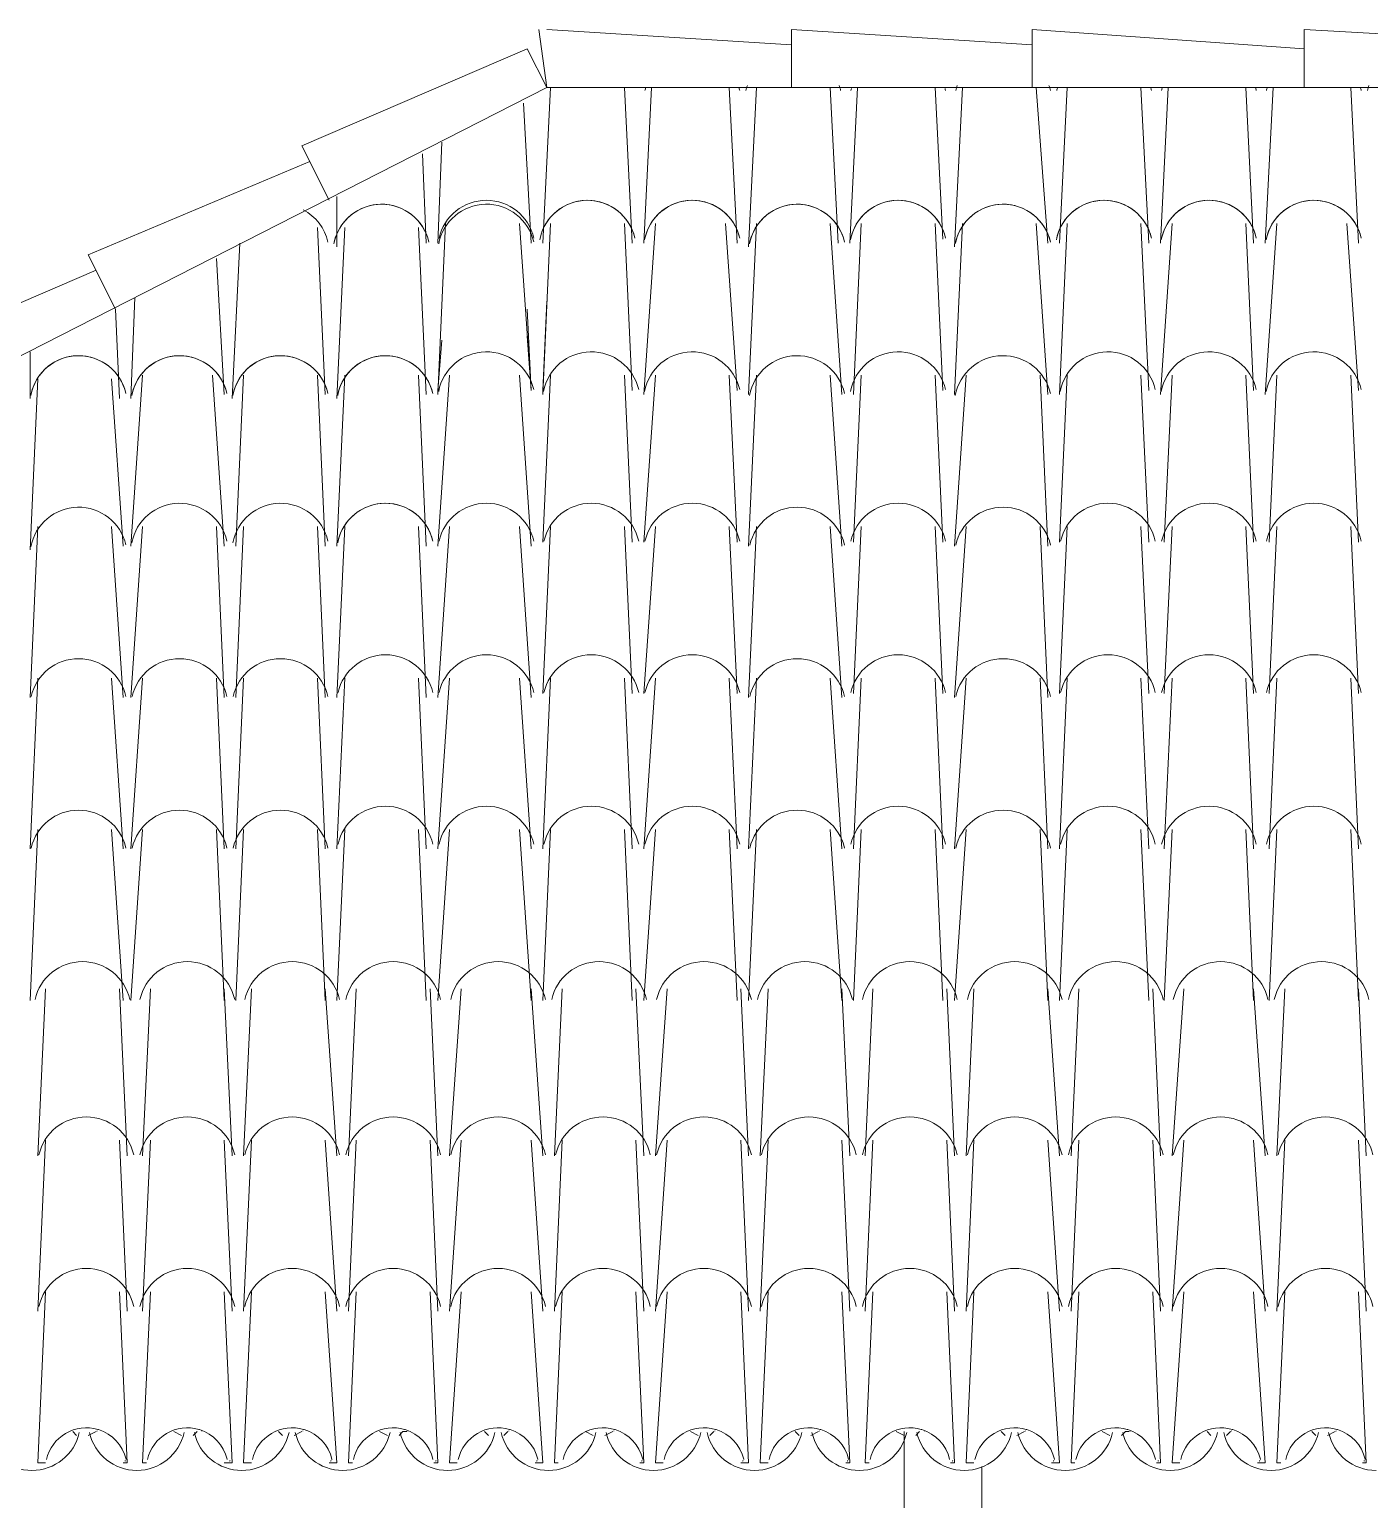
# Model space of a CAD drawing. Header units: millimetres. Extents: x -84160 to -61260, y -8771 to -3734.
# Drawn here: x -76024 to -73826, y -6146 to -3734 of the extents above; entities that cross this region are included whole.
import ezdxf

# ---------------------------------------------------------------- set-up
doc = ezdxf.new("R2010")
doc.units = ezdxf.units.MM
doc.layers.add('A-ALV-___-___-EXI', color=250, linetype='Continuous', lineweight=35)
doc.layers.add('A-COB-___-___-EXI', color=250, linetype='Continuous', lineweight=25)

msp = doc.modelspace()

# ---------------------------------------------------------------- linework, layer by layer
at = {"layer": 'A-ALV-___-___-EXI', "color": 28, "lineweight": 15}
for p, q in [((-74589.2, -8270.7), (-74589.2, -6034.3)), ((-74461.8, -8270.7), (-74461.8, -6091.7))]:
    msp.add_line(p, q, dxfattribs=at)
at = {"layer": 'A-COB-___-___-EXI', "color": 28, "lineweight": 15}
for p, q in [((-74774, -3759.7), (-75175.4, -3734.2)), ((-75181.8, -4084.6), (-75169, -3829.7)), ((-75035.2, -4084.6), (-75048, -3829.7)), ((-75016.1, -4084.6), (-75003.4, -3829.7)), ((-74863.2, -4084.6), (-74875.9, -3829.7)), ((-74844.1, -4091), (-74831.3, -3829.7)), ((-74697.5, -4084.6), (-74710.3, -3829.7)), ((-74678.4, -4084.6), (-74665.7, -3829.7)), ((-74525.5, -4078.2), (-74538.2, -3829.7)), ((-74506.4, -4091), (-74493.6, -3829.7)), ((-74353.5, -4084.6), (-74372.6, -3829.7)), ((-74334.4, -4084.6), (-74321.6, -3829.7)), ((-74187.8, -4084.6), (-74200.6, -3829.7)), ((-74168.7, -4084.6), (-74155.9, -3829.7)), ((-74015.8, -4084.6), (-74028.5, -3829.7)), ((-73996.7, -4084.6), (-73983.9, -3829.7)), ((-73843.7, -4084.6), (-73856.5, -3829.7)), ((-75200.9, -4084.6), (-75213.6, -3855.2)), ((-75353.8, -4084.6), (-75347.4, -3919)), ((-75372.9, -4084.6), (-75379.3, -3938.1)), ((-75519.5, -4091), (-75519.5, -4008.2)), ((-75538.6, -4333.1), (-75551.3, -4059.1)), ((-75519.5, -4339.5), (-75506.7, -4059.1)), ((-75372.9, -4333.1), (-75385.7, -4059.1)), ((-75353.8, -4333.1), (-75341.1, -4052.8)), ((-75200.9, -4326.7), (-75220, -4052.8)), ((-75181.8, -4333.1), (-75169, -4052.8)), ((-75035.2, -4326.7), (-75048, -4052.8)), ((-75016.1, -4333.1), (-74997, -4052.8)), ((-74863.2, -4326.7), (-74882.3, -4052.8)), ((-74844.1, -4333.1), (-74831.3, -4052.8)), ((-74691.2, -4333.1), (-74710.3, -4052.8)), ((-74672, -4333.1), (-74659.3, -4052.8)), ((-74525.5, -4326.7), (-74538.2, -4052.8)), ((-74506.4, -4333.1), (-74493.6, -4052.8)), ((-74353.5, -4333.1), (-74372.6, -4052.8)), ((-74334.4, -4333.1), (-74321.6, -4052.8)), ((-74187.8, -4326.7), (-74200.6, -4052.8)), ((-74168.7, -4333.1), (-74149.6, -4052.8)), ((-74015.8, -4326.7), (-74028.5, -4052.8)), ((-73996.7, -4333.1), (-73977.5, -4052.8)), ((-73843.7, -4326.7), (-73862.9, -4052.8)), ((-75691.5, -4339.5), (-75678.8, -4084.6)), ((-75704.2, -4333.1), (-75717, -4110.1)), ((-75857.2, -4339.5), (-75850.8, -4173.8)), ((-75181.8, -4326.7), (-75175.4, -4180.2)), ((-75353.8, -4326.7), (-75347.4, -4243.9)), ((-76022.8, -4339.5), (-76022.8, -4263)), ((-76022.8, -4588), (-76010.1, -4307.6)), ((-75869.9, -4581.6), (-75889, -4307.6)), ((-75857.2, -4581.6), (-75838.1, -4301.2)), ((-75704.2, -4581.6), (-75723.4, -4301.2)), ((-75685.1, -4581.6), (-75672.4, -4301.2)), ((-75538.6, -4581.6), (-75551.3, -4301.2)), ((-75519.5, -4581.6), (-75506.7, -4301.2)), ((-75353.8, -4581.6), (-75334.7, -4301.2)), ((-75200.9, -4581.6), (-75220, -4301.2)), ((-75181.8, -4575.2), (-75169, -4301.2)), ((-75035.2, -4575.2), (-75048, -4301.2)), ((-75016.1, -4575.2), (-74997, -4301.2)), ((-74863.2, -4575.2), (-74875.9, -4301.2)), ((-74844.1, -4581.6), (-74831.3, -4301.2)), ((-74691.2, -4581.6), (-74710.3, -4301.2)), ((-74672, -4575.2), (-74659.3, -4301.2)), ((-74525.5, -4575.2), (-74538.2, -4301.2)), ((-74506.4, -4581.6), (-74487.3, -4301.2)), ((-74353.5, -4581.6), (-74366.2, -4301.2)), ((-74334.4, -4575.2), (-74321.6, -4301.2)), ((-74187.8, -4575.2), (-74200.6, -4301.2)), ((-74162.3, -4575.2), (-74149.6, -4301.2)), ((-74015.8, -4575.2), (-74028.5, -4301.2)), ((-73990.3, -4575.2), (-73977.5, -4301.2)), ((-73843.7, -4575.2), (-73856.5, -4301.2)), ((-76022.8, -4830.1), (-76010.1, -4549.7)), ((-75869.9, -4830.1), (-75889, -4549.7)), ((-75857.2, -4830.1), (-75838.1, -4549.7)), ((-75704.2, -4830.1), (-75717, -4549.7)), ((-75685.1, -4830.1), (-75672.4, -4549.7)), ((-75538.6, -4830.1), (-75551.3, -4549.7)), ((-75519.5, -4830.1), (-75506.7, -4549.7)), ((-75372.9, -4830.1), (-75385.7, -4549.7)), ((-75353.8, -4830.1), (-75334.7, -4549.7)), ((-75200.9, -4830.1), (-75220, -4549.7)), ((-75181.8, -4823.7), (-75169, -4549.7)), ((-75035.2, -4823.7), (-75048, -4549.7)), ((-75016.1, -4823.7), (-74997, -4549.7)), ((-74863.2, -4823.7), (-74875.9, -4549.7)), ((-74844.1, -4830.1), (-74831.3, -4549.7)), ((-74691.2, -4830.1), (-74710.3, -4549.7)), ((-74672, -4823.7), (-74659.3, -4549.7)), ((-74525.5, -4823.7), (-74538.2, -4549.7)), ((-74506.4, -4830.1), (-74487.3, -4549.7)), ((-74353.5, -4830.1), (-74366.2, -4549.7)), ((-74334.4, -4823.7), (-74321.6, -4549.7)), ((-74187.8, -4823.7), (-74200.6, -4549.7)), ((-74162.3, -4823.7), (-74149.6, -4549.7)), ((-74015.8, -4823.7), (-74028.5, -4549.7)), ((-73990.3, -4823.7), (-73977.5, -4549.7)), ((-73843.7, -4823.7), (-73856.5, -4549.7)), ((-76022.8, -5078.6), (-76010.1, -4798.2)), ((-75869.9, -5078.6), (-75889, -4798.2)), ((-75857.2, -5078.6), (-75838.1, -4798.2)), ((-75704.2, -5078.6), (-75717, -4798.2)), ((-75685.1, -5078.6), (-75672.4, -4798.2)), ((-75538.6, -5078.6), (-75551.3, -4798.2)), ((-75519.5, -5078.6), (-75506.7, -4798.2)), ((-75372.9, -5078.6), (-75385.7, -4798.2)), ((-75353.8, -5078.6), (-75334.7, -4798.2)), ((-75200.9, -5078.6), (-75220, -4798.2)), ((-75181.8, -5078.6), (-75169, -4798.2)), ((-75035.2, -5078.6), (-75048, -4798.2)), ((-75016.1, -5078.6), (-74997, -4798.2)), ((-74863.2, -5078.6), (-74875.9, -4798.2)), ((-74844.1, -5078.6), (-74831.3, -4798.2)), ((-74691.2, -5078.6), (-74710.3, -4798.2)), ((-74672, -5078.6), (-74659.3, -4798.2)), ((-74525.5, -5078.6), (-74538.2, -4798.2)), ((-74506.4, -5078.6), (-74487.3, -4798.2)), ((-74353.5, -5078.6), (-74366.2, -4798.2)), ((-74334.4, -5078.6), (-74321.6, -4798.2)), ((-74187.8, -5078.6), (-74200.6, -4798.2)), ((-74162.3, -5078.6), (-74149.6, -4798.2)), ((-74015.8, -5078.6), (-74028.5, -4798.2)), ((-73990.3, -5078.6), (-73977.5, -4798.2)), ((-73843.7, -5078.6), (-73856.5, -4798.2)), ((-76022.8, -5327.1), (-76010.1, -5046.7)), ((-75869.9, -5327.1), (-75889, -5046.7)), ((-75857.2, -5327.1), (-75838.1, -5046.7)), ((-75704.2, -5327.1), (-75717, -5046.7)), ((-75685.1, -5327.1), (-75672.4, -5046.7)), ((-75538.6, -5327.1), (-75551.3, -5046.7)), ((-75519.5, -5327.1), (-75506.7, -5046.7)), ((-75372.9, -5327.1), (-75385.7, -5046.7)), ((-75353.8, -5327.1), (-75334.7, -5046.7)), ((-75200.9, -5327.1), (-75220, -5046.7)), ((-75181.8, -5327.1), (-75169, -5046.7)), ((-75035.2, -5327.1), (-75048, -5046.7)), ((-75016.1, -5327.1), (-74997, -5046.7)), ((-74863.2, -5327.1), (-74875.9, -5046.7)), ((-74844.1, -5327.1), (-74831.3, -5046.7)), ((-74691.2, -5327.1), (-74710.3, -5046.7)), ((-74672, -5327.1), (-74659.3, -5046.7)), ((-74525.5, -5327.1), (-74538.2, -5046.7)), ((-74506.4, -5327.1), (-74487.3, -5046.7)), ((-74353.5, -5327.1), (-74366.2, -5046.7)), ((-74334.4, -5327.1), (-74321.6, -5046.7)), ((-74187.8, -5327.1), (-74200.6, -5046.7)), ((-74162.3, -5327.1), (-74149.6, -5046.7)), ((-74015.8, -5327.1), (-74028.5, -5046.7)), ((-73990.3, -5327.1), (-73977.5, -5046.7)), ((-73843.7, -5327.1), (-73856.5, -5046.7)), ((-76010.1, -5581.9), (-75997.3, -5308)), ((-75863.5, -5581.9), (-75876.3, -5308)), ((-75838.1, -5581.9), (-75825.3, -5308)), ((-75691.5, -5581.9), (-75704.2, -5308)), ((-75672.4, -5581.9), (-75659.6, -5308)), ((-75519.5, -5581.9), (-75538.6, -5308)), ((-75500.4, -5581.9), (-75487.6, -5308)), ((-75353.8, -5581.9), (-75366.6, -5308)), ((-75334.7, -5581.9), (-75315.6, -5308)), ((-75181.8, -5581.9), (-75200.9, -5308)), ((-75162.7, -5581.9), (-75149.9, -5308)), ((-75016.1, -5581.9), (-75028.9, -5308)), ((-74997, -5581.9), (-74977.9, -5308)), ((-74844.1, -5581.9), (-74856.8, -5308)), ((-74825, -5581.9), (-74812.2, -5308)), ((-74678.4, -5581.9), (-74691.2, -5308)), ((-74652.9, -5581.9), (-74640.2, -5308)), ((-74506.4, -5581.9), (-74519.1, -5308)), ((-74487.3, -5581.9), (-74474.5, -5308)), ((-74334.4, -5581.9), (-74353.5, -5308)), ((-74315.2, -5581.9), (-74302.5, -5308)), ((-74168.7, -5581.9), (-74181.4, -5308)), ((-74149.6, -5581.9), (-74130.5, -5308)), ((-73996.7, -5581.9), (-74015.8, -5308)), ((-73977.5, -5581.9), (-73964.8, -5308)), ((-73831, -5581.9), (-73843.7, -5308)), ((-76010.1, -5836.8), (-75997.3, -5556.4)), ((-75863.5, -5836.8), (-75876.3, -5556.4)), ((-75838.1, -5836.8), (-75825.3, -5556.4)), ((-75691.5, -5836.8), (-75704.2, -5556.4)), ((-75672.4, -5836.8), (-75659.6, -5556.4)), ((-75519.5, -5836.8), (-75538.6, -5556.4)), ((-75500.4, -5836.8), (-75487.6, -5556.4)), ((-75353.8, -5836.8), (-75366.6, -5556.4)), ((-75334.7, -5836.8), (-75315.6, -5556.4)), ((-75181.8, -5836.8), (-75200.9, -5556.4)), ((-75162.7, -5836.8), (-75149.9, -5556.4)), ((-75016.1, -5836.8), (-75028.9, -5556.4)), ((-74997, -5836.8), (-74977.9, -5556.4)), ((-74844.1, -5836.8), (-74856.8, -5556.4)), ((-74825, -5836.8), (-74812.2, -5556.4)), ((-74678.4, -5836.8), (-74691.2, -5556.4)), ((-74652.9, -5836.8), (-74640.2, -5556.4)), ((-74506.4, -5836.8), (-74519.1, -5556.4)), ((-74487.3, -5836.8), (-74474.5, -5556.4)), ((-74334.4, -5836.8), (-74353.5, -5556.4)), ((-74315.2, -5836.8), (-74302.5, -5556.4)), ((-74168.7, -5836.8), (-74181.4, -5556.4)), ((-74149.6, -5836.8), (-74130.5, -5556.4)), ((-73996.7, -5836.8), (-74015.8, -5556.4)), ((-73977.5, -5836.8), (-73964.8, -5556.4)), ((-73831, -5836.8), (-73843.7, -5556.4)), ((-75946.4, -6040.7), (-75952.7, -6034.3)), ((-75914.5, -6034.3), (-75927.3, -6040.7)), ((-75774.3, -6040.7), (-75787.1, -6034.3)), ((-75748.8, -6034.3), (-75755.2, -6040.7)), ((-75608.7, -6040.7), (-75615, -6034.3)), ((-75576.8, -6034.3), (-75589.6, -6040.7)), ((-75436.6, -6040.7), (-75449.4, -6034.3)), ((-75271, -6040.7), (-75277.4, -6034.3)), ((-75239.1, -6034.3), (-75245.5, -6040.7)), ((-75098.9, -6040.7), (-75111.7, -6034.3)), ((-75067.1, -6034.3), (-75079.8, -6040.7)), ((-74926.9, -6040.7), (-74939.7, -6034.3)), ((-74901.4, -6034.3), (-74907.8, -6040.7)), ((-74761.3, -6040.7), (-74767.6, -6034.3)), ((-74729.4, -6034.3), (-74742.1, -6040.7)), ((-74589.2, -6040.7), (-74602, -6034.3)), ((-74563.7, -6034.3), (-74570.1, -6040.7)), ((-74423.6, -6040.7), (-74429.9, -6034.3)), ((-74391.7, -6034.3), (-74404.4, -6040.7)), ((-74251.5, -6040.7), (-74264.3, -6034.3)), ((-74085.9, -6040.7), (-74092.2, -6034.3)), ((-74054, -6034.3), (-74060.4, -6040.7)), ((-73913.8, -6040.7), (-73920.2, -6034.3)), ((-73882, -6034.3), (-73894.7, -6040.7))]:
    msp.add_line(p, q, dxfattribs=at)
at = {"layer": 'A-COB-___-___-EXI', "color": 28, "lineweight": 15, "flags": 128}
for points in [[(-75188.1, -3734.2), (-75175.4, -3829.7), (-69906.1, -3829.7), (-66605.6, -5295.2), (-66567.4, -5199.6), (-66962.4, -5065.8)], [(-74774, -3829.7), (-74774, -3734.2), (-74379, -3759.7)], [(-74379, -3829.7), (-74379, -3734.2), (-73932.9, -3766)], [(-73932.9, -3829.7), (-73932.9, -3734.2), (-73486.9, -3759.7)], [(-75532.2, -4014.5), (-75576.8, -3925.3), (-75207.3, -3766), (-75175.4, -3829.7), (-78061.7, -5301.6), (-78106.3, -5212.4), (-77692.2, -5040.3)], [(-75876.3, -4339.5), (-75882.7, -4192.9), (-75927.3, -4103.7), (-75564.1, -3950.8)], [(-76239.5, -4377.7), (-76284.1, -4288.5), (-75914.5, -4129.2)], [(-75207.3, -4192.9), (-75200.9, -4326.7), (-75207.3, -4237.5)], [(-75997.3, -6085.3), (-76010.1, -6085.3), (-75997.3, -5804.9)], [(-75869.9, -6085.3), (-75863.5, -6085.3), (-75876.3, -5804.9)], [(-75831.7, -6085.3), (-75838.1, -6085.3), (-75825.3, -5804.9)], [(-75704.2, -5804.9), (-75691.5, -6085.3), (-75697.9, -6085.3), (-75704.2, -6085.3)], [(-75659.6, -6085.3), (-75672.4, -6085.3), (-75659.6, -5804.9)], [(-75532.2, -6085.3), (-75519.5, -6085.3), (-75538.6, -5804.9)], [(-75494, -6085.3), (-75500.4, -6085.3), (-75487.6, -5804.9)], [(-75360.2, -6085.3), (-75353.8, -6085.3), (-75366.6, -5804.9)], [(-75322, -6085.3), (-75334.7, -6085.3), (-75315.6, -5804.9)], [(-75194.5, -6085.3), (-75181.8, -6085.3), (-75200.9, -5804.9)], [(-75156.3, -6085.3), (-75162.7, -6085.3), (-75149.9, -5804.9)], [(-75022.5, -6085.3), (-75016.1, -6085.3), (-75028.9, -5804.9)], [(-74984.3, -6085.3), (-74997, -6085.3), (-74977.9, -5804.9)], [(-74856.8, -5804.9), (-74844.1, -6085.3), (-74850.5, -6085.3), (-74856.8, -6085.3)], [(-74812.2, -6085.3), (-74825, -6085.3), (-74812.2, -5804.9)], [(-74684.8, -6085.3), (-74678.4, -6085.3), (-74691.2, -5804.9)], [(-74646.6, -6085.3), (-74652.9, -6085.3), (-74640.2, -5804.9)], [(-74512.8, -6085.3), (-74506.4, -6085.3), (-74519.1, -5804.9)], [(-74474.5, -6085.3), (-74487.3, -6085.3), (-74474.5, -5804.9)], [(-74347.1, -6085.3), (-74334.4, -6085.3), (-74353.5, -5804.9)], [(-74308.9, -6085.3), (-74315.2, -6085.3), (-74302.5, -5804.9)], [(-74175.1, -6085.3), (-74168.7, -6085.3), (-74181.4, -5804.9)], [(-74136.8, -6085.3), (-74149.6, -6085.3), (-74130.5, -5804.9)], [(-74009.4, -6085.3), (-73996.7, -6085.3), (-74015.8, -5804.9)], [(-73971.2, -6085.3), (-73977.5, -6085.3), (-73964.8, -5804.9)], [(-73837.4, -6085.3), (-73831, -6085.3), (-73843.7, -5804.9)], [(-75404.8, -6034.3), (-75411.2, -6034.3), (-75417.5, -6040.7)], [(-74219.7, -6034.3), (-74226, -6034.3), (-74232.4, -6040.7)]]:
    msp.add_lwpolyline(points, dxfattribs=at)
msp.add_lwpolyline([(-75385.7, -4301.2), (-75372.9, -4581.6)], close=True, dxfattribs=at)
at = {"layer": 'A-COB-___-___-EXI', "color": 18, "lineweight": 9}
for points in [[(-75012.8, -3829.2), (-75013.3, -3830.9), (-75013.8, -3832.7), (-75014.2, -3834.5)], [(-74858.8, -3834.5), (-74859.2, -3832.7), (-74859.7, -3830.9), (-74860.2, -3829.2)], [(-74846.1, -3826.1), (-74847.1, -3828.9), (-74847.9, -3831.6), (-74848.6, -3834.5)], [(-74693.2, -3834.5), (-74693.8, -3831.6), (-74694.7, -3828.9), (-74695.5, -3826.1)], [(-74675.6, -3831), (-74675.9, -3832.2), (-74676.2, -3833.4), (-74676.5, -3834.5)], [(-74521.1, -3834.5), (-74521.4, -3833.4), (-74521.6, -3832.2), (-74522, -3831)], [(-74502, -3826.1), (-74503, -3828.9), (-74503.8, -3831.6), (-74504.5, -3834.5)], [(-74349.1, -3834.5), (-74349.7, -3831.6), (-74350.6, -3828.9), (-74351.5, -3826.1)], [(-74337.4, -3829.2), (-74337.9, -3830.9), (-74338.4, -3832.7), (-74338.8, -3834.5)], [(-74183.4, -3834.5), (-74183.8, -3832.7), (-74184.3, -3830.9), (-74184.8, -3829.2)], [(-74165.4, -3829.2), (-74165.9, -3830.9), (-74166.4, -3832.7), (-74166.8, -3834.5)], [(-74011.4, -3834.5), (-74011.8, -3832.7), (-74012.3, -3830.9), (-74012.8, -3829.2)], [(-73993.4, -3829.2), (-73993.9, -3830.9), (-73994.4, -3832.7), (-73994.8, -3834.5)], [(-73839.4, -3834.5), (-73839.8, -3832.7), (-73840.2, -3830.9), (-73840.8, -3829.2)], [(-73826.6, -3826.1), (-73827.6, -3828.9), (-73828.4, -3831.6), (-73829.1, -3834.5)], [(-75447.9, -4020.9), (-75485.6, -4021.7), (-75517.6, -4048.9), (-75524.5, -4086)], [(-75446.2, -4020.9), (-75483.5, -4020.9), (-75515.8, -4046.7), (-75524, -4083)], [(-75368.5, -4082.8), (-75377, -4046), (-75410.1, -4020.2), (-75447.9, -4020.9)], [(-75368.5, -4083), (-75376.7, -4046.7), (-75409, -4020.9), (-75446.2, -4020.9)], [(-75275.8, -4020.9), (-75313.6, -4021.7), (-75345.6, -4048.9), (-75352.5, -4086)], [(-75274.2, -4014.5), (-75311.5, -4014.5), (-75343.8, -4040.3), (-75351.9, -4076.7)], [(-75196.5, -4082.8), (-75205, -4046), (-75238, -4020.2), (-75275.8, -4020.9)], [(-75196.5, -4076.7), (-75204.7, -4040.3), (-75236.9, -4014.5), (-75274.2, -4014.5)], [(-75110.2, -4014.5), (-75147.9, -4015.3), (-75179.9, -4042.5), (-75186.8, -4079.6)], [(-75108.5, -4014.5), (-75145.8, -4014.5), (-75178.1, -4040.3), (-75186.3, -4076.7)], [(-75030.8, -4076.5), (-75039.3, -4039.6), (-75072.4, -4013.8), (-75110.2, -4014.5)], [(-75030.8, -4076.7), (-75039, -4040.3), (-75071.3, -4014.5), (-75108.5, -4014.5)], [(-74938.2, -4014.5), (-74975.9, -4015.3), (-75007.9, -4042.5), (-75014.8, -4079.6)], [(-74936.5, -4014.5), (-74973.8, -4014.5), (-75006.1, -4040.3), (-75014.2, -4076.7)], [(-74858.8, -4076.5), (-74867.3, -4039.6), (-74900.3, -4013.8), (-74938.2, -4014.5)], [(-74858.8, -4076.7), (-74867, -4040.3), (-74899.2, -4014.5), (-74936.5, -4014.5)], [(-74766.1, -4020.9), (-74803.9, -4021.7), (-74835.8, -4048.9), (-74842.8, -4086)], [(-74764.4, -4020.9), (-74801.8, -4020.9), (-74834, -4046.7), (-74842.2, -4083)], [(-74686.8, -4082.8), (-74695.2, -4046), (-74728.3, -4020.2), (-74766.1, -4020.9)], [(-74686.8, -4083), (-74694.9, -4046.7), (-74727.2, -4020.9), (-74764.4, -4020.9)], [(-74600.5, -4014.5), (-74638.2, -4015.3), (-74670.2, -4042.5), (-74677.1, -4079.6)], [(-74598.8, -4014.5), (-74636.1, -4014.5), (-74668.4, -4040.3), (-74676.5, -4076.7)], [(-74521.1, -4076.5), (-74529.6, -4039.6), (-74562.6, -4013.8), (-74600.5, -4014.5)], [(-74521.1, -4076.7), (-74529.3, -4040.3), (-74561.5, -4014.5), (-74598.8, -4014.5)], [(-74428.4, -4020.9), (-74466.2, -4021.7), (-74498.1, -4048.9), (-74505.1, -4086)], [(-74426.7, -4020.9), (-74464.1, -4020.9), (-74496.3, -4046.7), (-74504.5, -4083)], [(-74349.1, -4082.8), (-74357.5, -4046), (-74390.6, -4020.2), (-74428.4, -4020.9)], [(-74349.1, -4083), (-74357.2, -4046.7), (-74389.5, -4020.9), (-74426.7, -4020.9)], [(-74262.8, -4014.5), (-74300.5, -4015.3), (-74332.5, -4042.5), (-74339.4, -4079.6)], [(-74261.1, -4014.5), (-74298.4, -4014.5), (-74330.7, -4040.3), (-74338.8, -4076.7)], [(-74183.4, -4076.5), (-74191.9, -4039.6), (-74224.9, -4013.8), (-74262.8, -4014.5)], [(-74183.4, -4076.7), (-74191.6, -4040.3), (-74223.8, -4014.5), (-74261.1, -4014.5)], [(-74090.7, -4014.5), (-74128.5, -4015.3), (-74160.4, -4042.5), (-74167.4, -4079.6)], [(-74089, -4014.5), (-74126.4, -4014.5), (-74158.7, -4040.3), (-74166.8, -4076.7)], [(-74011.4, -4076.5), (-74019.9, -4039.6), (-74052.9, -4013.8), (-74090.7, -4014.5)], [(-74011.4, -4076.7), (-74019.5, -4040.3), (-74051.8, -4014.5), (-74089, -4014.5)], [(-73918.7, -4014.5), (-73956.4, -4015.3), (-73988.4, -4042.5), (-73995.4, -4079.6)], [(-73917, -4014.5), (-73954.4, -4014.5), (-73986.6, -4040.3), (-73994.8, -4076.7)], [(-73839.4, -4076.5), (-73847.8, -4039.6), (-73880.9, -4013.8), (-73918.7, -4014.5)], [(-73839.4, -4076.7), (-73847.5, -4040.3), (-73879.8, -4014.5), (-73917, -4014.5)], [(-75534.2, -4083), (-75539.3, -4060.4), (-75554, -4041), (-75574.6, -4030.1)], [(-75275.8, -4263), (-75313.6, -4263.8), (-75345.6, -4291), (-75352.5, -4328.1)], [(-75196.5, -4324.9), (-75205, -4288.1), (-75238, -4262.3), (-75275.8, -4263)], [(-75103.8, -4263), (-75141.6, -4263.8), (-75173.5, -4291), (-75180.5, -4328.1)], [(-75024.5, -4324.9), (-75032.9, -4288.1), (-75066, -4262.3), (-75103.8, -4263)], [(-74938.2, -4263), (-74975.9, -4263.8), (-75007.9, -4291), (-75014.8, -4328.1)], [(-74858.8, -4324.9), (-74867.3, -4288.1), (-74900.3, -4262.3), (-74938.2, -4263)], [(-74600.5, -4263), (-74638.2, -4263.8), (-74670.2, -4291), (-74677.1, -4328.1)], [(-74521.1, -4324.9), (-74529.6, -4288.1), (-74562.6, -4262.3), (-74600.5, -4263)], [(-74256.4, -4263), (-74294.1, -4263.8), (-74326.1, -4291), (-74333.1, -4328.1)], [(-74177.1, -4324.9), (-74185.5, -4288.1), (-74218.6, -4262.3), (-74256.4, -4263)], [(-74090.7, -4263), (-74128.5, -4263.8), (-74160.4, -4291), (-74167.4, -4328.1)], [(-74011.4, -4324.9), (-74019.9, -4288.1), (-74052.9, -4262.3), (-74090.7, -4263)], [(-73918.7, -4263), (-73956.4, -4263.8), (-73988.4, -4291), (-73995.4, -4328.1)], [(-73839.4, -4324.9), (-73847.8, -4288.1), (-73880.9, -4262.3), (-73918.7, -4263)], [(-75944.9, -4269.4), (-75982.6, -4270.2), (-76014.6, -4297.4), (-76021.5, -4334.5)], [(-75943.2, -4269.4), (-75980.5, -4269.4), (-76012.8, -4295.2), (-76020.9, -4331.5)], [(-75865.5, -4331.3), (-75874, -4294.5), (-75907, -4268.7), (-75944.9, -4269.4)], [(-75865.5, -4331.5), (-75873.7, -4295.2), (-75905.9, -4269.4), (-75943.2, -4269.4)], [(-75779.2, -4269.4), (-75816.9, -4270.2), (-75848.9, -4297.4), (-75855.9, -4334.5)], [(-75777.5, -4269.4), (-75814.9, -4269.4), (-75847.1, -4295.2), (-75855.3, -4331.5)], [(-75699.9, -4331.3), (-75708.3, -4294.5), (-75741.4, -4268.7), (-75779.2, -4269.4)], [(-75699.9, -4331.5), (-75708, -4295.2), (-75740.3, -4269.4), (-75777.5, -4269.4)], [(-75613.5, -4269.4), (-75651.3, -4270.2), (-75683.2, -4297.4), (-75690.2, -4334.5)], [(-75611.9, -4269.4), (-75649.2, -4269.4), (-75681.5, -4295.2), (-75689.6, -4331.5)], [(-75534.2, -4331.3), (-75542.7, -4294.5), (-75575.7, -4268.7), (-75613.5, -4269.4)], [(-75534.2, -4331.5), (-75542.4, -4295.2), (-75574.6, -4269.4), (-75611.9, -4269.4)], [(-75441.5, -4269.4), (-75479.3, -4270.2), (-75511.2, -4297.4), (-75518.2, -4334.5)], [(-75439.8, -4269.4), (-75477.2, -4269.4), (-75509.4, -4295.2), (-75517.6, -4331.5)], [(-75362.2, -4331.3), (-75370.6, -4294.5), (-75403.7, -4268.7), (-75441.5, -4269.4)], [(-75362.2, -4331.5), (-75370.3, -4295.2), (-75402.6, -4269.4), (-75439.8, -4269.4)], [(-74766.1, -4269.4), (-74803.9, -4270.2), (-74835.8, -4297.4), (-74842.8, -4334.5)], [(-74686.8, -4331.3), (-74695.2, -4294.5), (-74728.3, -4268.7), (-74766.1, -4269.4)], [(-74428.4, -4269.4), (-74466.2, -4270.2), (-74498.1, -4297.4), (-74505.1, -4334.5)], [(-74349.1, -4331.3), (-74357.5, -4294.5), (-74390.6, -4268.7), (-74428.4, -4269.4)], [(-75944.9, -4517.9), (-75982.6, -4518.7), (-76014.6, -4545.9), (-76021.5, -4583)], [(-75865.5, -4579.8), (-75874, -4543), (-75907, -4517.2), (-75944.9, -4517.9)], [(-75779.2, -4511.5), (-75816.9, -4512.3), (-75848.9, -4539.5), (-75855.9, -4576.6)], [(-75699.9, -4573.4), (-75708.3, -4536.6), (-75741.4, -4510.8), (-75779.2, -4511.5)], [(-75613.5, -4511.5), (-75651.3, -4512.3), (-75683.2, -4539.5), (-75690.2, -4576.6)], [(-75534.2, -4573.4), (-75542.7, -4536.6), (-75575.7, -4510.8), (-75613.5, -4511.5)], [(-75441.5, -4511.5), (-75479.3, -4512.3), (-75511.2, -4539.5), (-75518.2, -4576.6)], [(-75439.8, -4511.5), (-75477.2, -4511.5), (-75509.4, -4537.3), (-75517.6, -4573.6)], [(-75362.2, -4573.4), (-75370.6, -4536.6), (-75403.7, -4510.8), (-75441.5, -4511.5)], [(-75362.2, -4573.6), (-75370.3, -4537.3), (-75402.6, -4511.5), (-75439.8, -4511.5)], [(-75274.2, -4511.5), (-75311.5, -4511.5), (-75343.8, -4537.3), (-75351.9, -4573.6)], [(-75196.5, -4573.6), (-75204.7, -4537.3), (-75236.9, -4511.5), (-75274.2, -4511.5)], [(-75102.1, -4511.5), (-75139.5, -4511.5), (-75171.7, -4537.3), (-75179.9, -4573.6)], [(-75024.5, -4573.6), (-75032.6, -4537.3), (-75064.9, -4511.5), (-75102.1, -4511.5)], [(-74936.5, -4511.5), (-74973.8, -4511.5), (-75006.1, -4537.3), (-75014.2, -4573.6)], [(-74858.8, -4573.6), (-74867, -4537.3), (-74899.2, -4511.5), (-74936.5, -4511.5)], [(-74764.4, -4517.9), (-74801.8, -4517.9), (-74834, -4543.7), (-74842.2, -4580)], [(-74686.8, -4580), (-74694.9, -4543.7), (-74727.2, -4517.9), (-74764.4, -4517.9)], [(-74598.8, -4511.5), (-74636.1, -4511.5), (-74668.4, -4537.3), (-74676.5, -4573.6)], [(-74521.1, -4573.6), (-74529.3, -4537.3), (-74561.5, -4511.5), (-74598.8, -4511.5)], [(-74426.7, -4517.9), (-74464.1, -4517.9), (-74496.3, -4543.7), (-74504.5, -4580)], [(-74349.1, -4580), (-74357.2, -4543.7), (-74389.5, -4517.9), (-74426.7, -4517.9)], [(-74254.7, -4511.5), (-74292, -4511.5), (-74324.3, -4537.3), (-74332.5, -4573.6)], [(-74177.1, -4573.6), (-74185.2, -4537.3), (-74217.5, -4511.5), (-74254.7, -4511.5)], [(-74089, -4511.5), (-74126.4, -4511.5), (-74158.7, -4537.3), (-74166.8, -4573.6)], [(-74011.4, -4573.6), (-74019.5, -4537.3), (-74051.8, -4511.5), (-74089, -4511.5)], [(-73917, -4511.5), (-73954.4, -4511.5), (-73986.6, -4537.3), (-73994.8, -4573.6)], [(-73839.4, -4573.6), (-73847.5, -4537.3), (-73879.8, -4511.5), (-73917, -4511.5)], [(-75943.2, -4766.4), (-75980.5, -4766.4), (-76012.8, -4792.2), (-76020.9, -4828.5)], [(-75865.5, -4828.5), (-75873.7, -4792.2), (-75905.9, -4766.4), (-75943.2, -4766.4)], [(-75777.5, -4766.4), (-75814.9, -4766.4), (-75847.1, -4792.2), (-75855.3, -4828.5)], [(-75699.9, -4828.5), (-75708, -4792.2), (-75740.3, -4766.4), (-75777.5, -4766.4)], [(-75611.9, -4766.4), (-75649.2, -4766.4), (-75681.5, -4792.2), (-75689.6, -4828.5)], [(-75534.2, -4828.5), (-75542.4, -4792.2), (-75574.6, -4766.4), (-75611.9, -4766.4)], [(-75439.8, -4760), (-75477.2, -4760), (-75509.4, -4785.8), (-75517.6, -4822.1)], [(-75362.2, -4822.1), (-75370.3, -4785.8), (-75402.6, -4760), (-75439.8, -4760)], [(-75274.2, -4760), (-75311.5, -4760), (-75343.8, -4785.8), (-75351.9, -4822.1)], [(-75196.5, -4822.1), (-75204.7, -4785.8), (-75236.9, -4760), (-75274.2, -4760)], [(-75102.1, -4760), (-75139.5, -4760), (-75171.7, -4785.8), (-75179.9, -4822.1)], [(-75024.5, -4822.1), (-75032.6, -4785.8), (-75064.9, -4760), (-75102.1, -4760)], [(-74936.5, -4760), (-74973.8, -4760), (-75006.1, -4785.8), (-75014.2, -4822.1)], [(-74858.8, -4822.1), (-74867, -4785.8), (-74899.2, -4760), (-74936.5, -4760)], [(-74764.4, -4766.4), (-74801.8, -4766.4), (-74834, -4792.2), (-74842.2, -4828.5)], [(-74686.8, -4828.5), (-74694.9, -4792.2), (-74727.2, -4766.4), (-74764.4, -4766.4)], [(-74598.8, -4760), (-74636.1, -4760), (-74668.4, -4785.8), (-74676.5, -4822.1)], [(-74521.1, -4822.1), (-74529.3, -4785.8), (-74561.5, -4760), (-74598.8, -4760)], [(-74426.7, -4766.4), (-74464.1, -4766.4), (-74496.3, -4792.2), (-74504.5, -4828.5)], [(-74349.1, -4828.5), (-74357.2, -4792.2), (-74389.5, -4766.4), (-74426.7, -4766.4)], [(-74254.7, -4760), (-74292, -4760), (-74324.3, -4785.8), (-74332.5, -4822.1)], [(-74177.1, -4822.1), (-74185.2, -4785.8), (-74217.5, -4760), (-74254.7, -4760)], [(-74089, -4760), (-74126.4, -4760), (-74158.7, -4785.8), (-74166.8, -4822.1)], [(-74011.4, -4822.1), (-74019.5, -4785.8), (-74051.8, -4760), (-74089, -4760)], [(-73917, -4760), (-73954.4, -4760), (-73986.6, -4785.8), (-73994.8, -4822.1)], [(-73839.4, -4822.1), (-73847.5, -4785.8), (-73879.8, -4760), (-73917, -4760)], [(-75943.2, -5014.9), (-75980.5, -5014.9), (-76012.8, -5040.7), (-76020.9, -5077)], [(-75865.5, -5077), (-75873.7, -5040.7), (-75905.9, -5014.9), (-75943.2, -5014.9)], [(-75777.5, -5014.9), (-75814.9, -5014.9), (-75847.1, -5040.7), (-75855.3, -5077)], [(-75699.9, -5077), (-75708, -5040.7), (-75740.3, -5014.9), (-75777.5, -5014.9)], [(-75611.9, -5014.9), (-75649.2, -5014.9), (-75681.5, -5040.7), (-75689.6, -5077)], [(-75534.2, -5077), (-75542.4, -5040.7), (-75574.6, -5014.9), (-75611.9, -5014.9)], [(-75439.8, -5008.5), (-75477.2, -5008.5), (-75509.4, -5034.3), (-75517.6, -5070.6)], [(-75362.2, -5070.6), (-75370.3, -5034.3), (-75402.6, -5008.5), (-75439.8, -5008.5)], [(-75274.2, -5008.5), (-75311.5, -5008.5), (-75343.8, -5034.3), (-75351.9, -5070.6)], [(-75196.5, -5070.6), (-75204.7, -5034.3), (-75236.9, -5008.5), (-75274.2, -5008.5)], [(-75102.1, -5008.5), (-75139.5, -5008.5), (-75171.7, -5034.3), (-75179.9, -5070.6)], [(-75024.5, -5070.6), (-75032.6, -5034.3), (-75064.9, -5008.5), (-75102.1, -5008.5)], [(-74936.5, -5008.5), (-74973.8, -5008.5), (-75006.1, -5034.3), (-75014.2, -5070.6)], [(-74858.8, -5070.6), (-74867, -5034.3), (-74899.2, -5008.5), (-74936.5, -5008.5)], [(-74764.4, -5014.9), (-74801.8, -5014.9), (-74834, -5040.7), (-74842.2, -5077)], [(-74686.8, -5077), (-74694.9, -5040.7), (-74727.2, -5014.9), (-74764.4, -5014.9)], [(-74598.8, -5008.5), (-74636.1, -5008.5), (-74668.4, -5034.3), (-74676.5, -5070.6)], [(-74521.1, -5070.6), (-74529.3, -5034.3), (-74561.5, -5008.5), (-74598.8, -5008.5)], [(-74426.7, -5014.9), (-74464.1, -5014.9), (-74496.3, -5040.7), (-74504.5, -5077)], [(-74349.1, -5077), (-74357.2, -5040.7), (-74389.5, -5014.9), (-74426.7, -5014.9)], [(-74254.7, -5008.5), (-74292, -5008.5), (-74324.3, -5034.3), (-74332.5, -5070.6)], [(-74177.1, -5070.6), (-74185.2, -5034.3), (-74217.5, -5008.5), (-74254.7, -5008.5)], [(-74089, -5008.5), (-74126.4, -5008.5), (-74158.7, -5034.3), (-74166.8, -5070.6)], [(-74011.4, -5070.6), (-74019.5, -5034.3), (-74051.8, -5008.5), (-74089, -5008.5)], [(-73917, -5008.5), (-73954.4, -5008.5), (-73986.6, -5034.3), (-73994.8, -5070.6)], [(-73839.4, -5070.6), (-73847.5, -5034.3), (-73879.8, -5008.5), (-73917, -5008.5)], [(-75936.8, -5263.4), (-75974.1, -5263.4), (-76006.4, -5289.1), (-76014.6, -5325.5)], [(-75859.2, -5325.5), (-75867.3, -5289.1), (-75899.6, -5263.4), (-75936.8, -5263.4)], [(-75764.8, -5263.4), (-75802.1, -5263.4), (-75834.4, -5289.1), (-75842.5, -5325.5)], [(-75687.1, -5325.5), (-75695.3, -5289.1), (-75727.5, -5263.4), (-75764.8, -5263.4)], [(-75592.7, -5263.4), (-75630.1, -5263.4), (-75662.3, -5289.1), (-75670.5, -5325.5)], [(-75515.1, -5325.5), (-75523.2, -5289.1), (-75555.5, -5263.4), (-75592.7, -5263.4)], [(-75427.1, -5263.4), (-75464.4, -5263.4), (-75496.7, -5289.1), (-75504.8, -5325.5)], [(-75349.4, -5325.5), (-75357.6, -5289.1), (-75389.8, -5263.4), (-75427.1, -5263.4)], [(-75255, -5263.4), (-75292.4, -5263.4), (-75324.7, -5289.1), (-75332.8, -5325.5)], [(-75177.4, -5325.5), (-75185.5, -5289.1), (-75217.8, -5263.4), (-75255, -5263.4)], [(-75089.4, -5263.4), (-75126.7, -5263.4), (-75159, -5289.1), (-75167.1, -5325.5)], [(-75011.7, -5325.5), (-75019.9, -5289.1), (-75052.2, -5263.4), (-75089.4, -5263.4)], [(-74917.4, -5263.4), (-74954.7, -5263.4), (-74987, -5289.1), (-74995.1, -5325.5)], [(-74839.7, -5325.5), (-74847.9, -5289.1), (-74880.1, -5263.4), (-74917.4, -5263.4)], [(-74751.7, -5263.4), (-74789, -5263.4), (-74821.3, -5289.1), (-74829.5, -5325.5)], [(-74674, -5325.5), (-74682.2, -5289.1), (-74714.5, -5263.4), (-74751.7, -5263.4)], [(-74579.7, -5263.4), (-74617, -5263.4), (-74649.3, -5289.1), (-74657.4, -5325.5)], [(-74502, -5325.5), (-74510.2, -5289.1), (-74542.4, -5263.4), (-74579.7, -5263.4)], [(-74407.6, -5263.4), (-74445, -5263.4), (-74477.2, -5289.1), (-74485.4, -5325.5)], [(-74330, -5325.5), (-74338.1, -5289.1), (-74370.4, -5263.4), (-74407.6, -5263.4)], [(-74242, -5263.4), (-74279.3, -5263.4), (-74311.6, -5289.1), (-74319.7, -5325.5)], [(-74164.3, -5325.5), (-74172.5, -5289.1), (-74204.7, -5263.4), (-74242, -5263.4)], [(-74069.9, -5263.4), (-74107.3, -5263.4), (-74139.5, -5289.1), (-74147.7, -5325.5)], [(-73992.3, -5325.5), (-74000.4, -5289.1), (-74032.7, -5263.4), (-74069.9, -5263.4)], [(-73904.3, -5263.4), (-73941.6, -5263.4), (-73973.9, -5289.1), (-73982, -5325.5)], [(-73826.6, -5325.5), (-73834.8, -5289.1), (-73867, -5263.4), (-73904.3, -5263.4)], [(-75930.4, -5518.2), (-75967.8, -5518.2), (-76000, -5544), (-76008.2, -5580.4)], [(-75852.8, -5580.4), (-75860.9, -5544), (-75893.2, -5518.2), (-75930.4, -5518.2)], [(-75764.8, -5518.2), (-75802.1, -5518.2), (-75834.4, -5544), (-75842.5, -5580.4)], [(-75687.1, -5580.4), (-75695.3, -5544), (-75727.5, -5518.2), (-75764.8, -5518.2)], [(-75592.7, -5518.2), (-75630.1, -5518.2), (-75662.3, -5544), (-75670.5, -5580.4)], [(-75515.1, -5580.4), (-75523.2, -5544), (-75555.5, -5518.2), (-75592.7, -5518.2)], [(-75427.1, -5518.2), (-75464.4, -5518.2), (-75496.7, -5544), (-75504.8, -5580.4)], [(-75349.4, -5580.4), (-75357.6, -5544), (-75389.8, -5518.2), (-75427.1, -5518.2)], [(-75255, -5518.2), (-75292.4, -5518.2), (-75324.7, -5544), (-75332.8, -5580.4)], [(-75177.4, -5580.4), (-75185.5, -5544), (-75217.8, -5518.2), (-75255, -5518.2)], [(-75083, -5518.2), (-75120.4, -5518.2), (-75152.6, -5544), (-75160.8, -5580.4)], [(-75005.4, -5580.4), (-75013.5, -5544), (-75045.8, -5518.2), (-75083, -5518.2)], [(-74917.4, -5518.2), (-74954.7, -5518.2), (-74987, -5544), (-74995.1, -5580.4)], [(-74839.7, -5580.4), (-74847.9, -5544), (-74880.1, -5518.2), (-74917.4, -5518.2)], [(-74745.3, -5518.2), (-74782.7, -5518.2), (-74814.9, -5544), (-74823.1, -5580.4)], [(-74667.7, -5580.4), (-74675.8, -5544), (-74708.1, -5518.2), (-74745.3, -5518.2)], [(-74579.7, -5518.2), (-74617, -5518.2), (-74649.3, -5544), (-74657.4, -5580.4)], [(-74502, -5580.4), (-74510.2, -5544), (-74542.4, -5518.2), (-74579.7, -5518.2)], [(-74407.6, -5518.2), (-74445, -5518.2), (-74477.2, -5544), (-74485.4, -5580.4)], [(-74330, -5580.4), (-74338.1, -5544), (-74370.4, -5518.2), (-74407.6, -5518.2)], [(-74242, -5518.2), (-74279.3, -5518.2), (-74311.6, -5544), (-74319.7, -5580.4)], [(-74164.3, -5580.4), (-74172.5, -5544), (-74204.7, -5518.2), (-74242, -5518.2)], [(-74069.9, -5518.2), (-74107.3, -5518.2), (-74139.5, -5544), (-74147.7, -5580.4)], [(-73992.3, -5580.4), (-74000.4, -5544), (-74032.7, -5518.2), (-74069.9, -5518.2)], [(-73897.9, -5518.2), (-73935.2, -5518.2), (-73967.5, -5544), (-73975.7, -5580.4)], [(-73820.2, -5580.4), (-73828.4, -5544), (-73860.7, -5518.2), (-73897.9, -5518.2)], [(-75930.4, -5766.7), (-75967.8, -5766.7), (-76000, -5792.5), (-76008.2, -5828.8)], [(-75852.8, -5828.8), (-75860.9, -5792.5), (-75893.2, -5766.7), (-75930.4, -5766.7)], [(-75764.8, -5766.7), (-75802.1, -5766.7), (-75834.4, -5792.5), (-75842.5, -5828.8)], [(-75687.1, -5828.8), (-75695.3, -5792.5), (-75727.5, -5766.7), (-75764.8, -5766.7)], [(-75592.7, -5766.7), (-75630.1, -5766.7), (-75662.3, -5792.5), (-75670.5, -5828.8)], [(-75515.1, -5828.8), (-75523.2, -5792.5), (-75555.5, -5766.7), (-75592.7, -5766.7)], [(-75427.1, -5766.7), (-75464.4, -5766.7), (-75496.7, -5792.5), (-75504.8, -5828.8)], [(-75349.4, -5828.8), (-75357.6, -5792.5), (-75389.8, -5766.7), (-75427.1, -5766.7)], [(-75255, -5766.7), (-75292.4, -5766.7), (-75324.7, -5792.5), (-75332.8, -5828.8)], [(-75177.4, -5828.8), (-75185.5, -5792.5), (-75217.8, -5766.7), (-75255, -5766.7)], [(-75083, -5766.7), (-75120.4, -5766.7), (-75152.6, -5792.5), (-75160.8, -5828.8)], [(-75005.4, -5828.8), (-75013.5, -5792.5), (-75045.8, -5766.7), (-75083, -5766.7)], [(-74917.4, -5766.7), (-74954.7, -5766.7), (-74987, -5792.5), (-74995.1, -5828.8)], [(-74839.7, -5828.8), (-74847.9, -5792.5), (-74880.1, -5766.7), (-74917.4, -5766.7)], [(-74745.3, -5766.7), (-74782.7, -5766.7), (-74814.9, -5792.5), (-74823.1, -5828.8)], [(-74667.7, -5828.8), (-74675.8, -5792.5), (-74708.1, -5766.7), (-74745.3, -5766.7)], [(-74579.7, -5766.7), (-74617, -5766.7), (-74649.3, -5792.5), (-74657.4, -5828.8)], [(-74502, -5828.8), (-74510.2, -5792.5), (-74542.4, -5766.7), (-74579.7, -5766.7)], [(-74407.6, -5766.7), (-74445, -5766.7), (-74477.2, -5792.5), (-74485.4, -5828.8)], [(-74330, -5828.8), (-74338.1, -5792.5), (-74370.4, -5766.7), (-74407.6, -5766.7)], [(-74242, -5766.7), (-74279.3, -5766.7), (-74311.6, -5792.5), (-74319.7, -5828.8)], [(-74164.3, -5828.8), (-74172.5, -5792.5), (-74204.7, -5766.7), (-74242, -5766.7)], [(-74069.9, -5766.7), (-74107.3, -5766.7), (-74139.5, -5792.5), (-74147.7, -5828.8)], [(-73992.3, -5828.8), (-74000.4, -5792.5), (-74032.7, -5766.7), (-74069.9, -5766.7)], [(-73897.9, -5766.7), (-73935.2, -5766.7), (-73967.5, -5792.5), (-73975.7, -5828.8)], [(-73820.2, -5828.8), (-73828.4, -5792.5), (-73860.7, -5766.7), (-73897.9, -5766.7)], [(-75911.7, -6030.6), (-75929.4, -6025.4), (-75948.6, -6027.8), (-75964.4, -6037.2)], [(-75746.1, -6030.6), (-75763.8, -6025.4), (-75782.9, -6027.8), (-75798.7, -6037.2)], [(-75574, -6030.6), (-75591.8, -6025.4), (-75610.9, -6027.8), (-75626.7, -6037.2)], [(-75408.4, -6030.6), (-75426.1, -6025.4), (-75445.2, -6027.8), (-75461, -6037.2)], [(-75236.3, -6030.6), (-75254.1, -6025.4), (-75273.2, -6027.8), (-75289, -6037.2)], [(-75064.3, -6030.6), (-75082, -6025.4), (-75101.1, -6027.8), (-75117, -6037.2)], [(-74898.6, -6030.6), (-74916.4, -6025.4), (-74935.5, -6027.8), (-74951.3, -6037.2)], [(-74726.6, -6030.6), (-74744.3, -6025.4), (-74763.4, -6027.8), (-74779.3, -6037.2)], [(-74561, -6030.6), (-74578.7, -6025.4), (-74597.8, -6027.8), (-74613.6, -6037.2)], [(-74388.9, -6030.6), (-74406.6, -6025.4), (-74425.7, -6027.8), (-74441.6, -6037.2)], [(-74223.3, -6030.6), (-74241, -6025.4), (-74260.1, -6027.8), (-74275.9, -6037.2)], [(-74051.2, -6030.6), (-74068.9, -6025.4), (-74088.1, -6027.8), (-74103.9, -6037.2)], [(-73879.2, -6030.6), (-73896.9, -6025.4), (-73916, -6027.8), (-73931.8, -6037.2)], [(-76097.4, -6035.9), (-76089.2, -6072.2), (-76057, -6098), (-76019.6, -6098)], [(-76019.6, -6098), (-75982.4, -6098), (-75950.1, -6072.2), (-75942, -6035.9)], [(-75964.4, -6037.2), (-75980.3, -6046.6), (-75991.7, -6062.1), (-75995.8, -6080.2)], [(-75925.4, -6035.9), (-75917.2, -6072.2), (-75884.9, -6098), (-75847.6, -6098)], [(-75912.9, -6033.1), (-75912.9, -6033.2), (-75912.8, -6033.4), (-75912.8, -6033.6)], [(-75910.6, -6030.9), (-75910.9, -6030.8), (-75911.3, -6030.7), (-75911.7, -6030.6)], [(-75865.3, -6079.6), (-75870.7, -6056.5), (-75887.9, -6038), (-75910.6, -6030.9)], [(-75847.6, -6098), (-75810.4, -6098), (-75778.1, -6072.2), (-75770, -6035.9)], [(-75798.7, -6037.2), (-75814.7, -6046.6), (-75826, -6062.1), (-75830.1, -6080.2)], [(-75753.3, -6035.9), (-75745.2, -6072.2), (-75712.9, -6098), (-75675.6, -6098)], [(-75745, -6030.9), (-75745.3, -6030.8), (-75745.7, -6030.7), (-75746.1, -6030.6)], [(-75699.7, -6079.6), (-75705, -6056.5), (-75722.3, -6038), (-75745, -6030.9)], [(-75740.9, -6033.1), (-75740.9, -6033.2), (-75740.8, -6033.4), (-75740.8, -6033.6)], [(-75675.6, -6098), (-75638.3, -6098), (-75606.1, -6072.2), (-75597.9, -6035.9)], [(-75626.7, -6037.2), (-75642.6, -6046.6), (-75654, -6062.1), (-75658.1, -6080.2)], [(-75587.7, -6035.9), (-75579.5, -6072.2), (-75547.3, -6098), (-75509.9, -6098)], [(-75575.2, -6033.1), (-75575.2, -6033.2), (-75575.1, -6033.4), (-75575.1, -6033.6)], [(-75572.9, -6030.9), (-75573.2, -6030.8), (-75573.6, -6030.7), (-75574, -6030.6)], [(-75527.6, -6079.6), (-75533, -6056.5), (-75550.2, -6038), (-75572.9, -6030.9)], [(-75509.9, -6098), (-75472.7, -6098), (-75440.4, -6072.2), (-75432.3, -6035.9)], [(-75461, -6037.2), (-75477, -6046.6), (-75488.3, -6062.1), (-75492.4, -6080.2)], [(-75415.6, -6035.9), (-75407.5, -6072.2), (-75375.2, -6098), (-75337.9, -6098)], [(-75407.3, -6030.9), (-75407.6, -6030.8), (-75408, -6030.7), (-75408.4, -6030.6)], [(-75362, -6079.6), (-75367.3, -6056.5), (-75384.6, -6038), (-75407.3, -6030.9)], [(-75403.2, -6033.1), (-75403.2, -6033.2), (-75403.1, -6033.4), (-75403.1, -6033.6)], [(-75337.9, -6098), (-75300.6, -6098), (-75268.4, -6072.2), (-75260.2, -6035.9)], [(-75289, -6037.2), (-75304.9, -6046.6), (-75316.3, -6062.1), (-75320.4, -6080.2)], [(-75250, -6035.9), (-75241.8, -6072.2), (-75209.6, -6098), (-75172.2, -6098)], [(-75237.5, -6033.1), (-75237.5, -6033.2), (-75237.4, -6033.4), (-75237.4, -6033.6)], [(-75235.2, -6030.9), (-75235.5, -6030.8), (-75235.9, -6030.7), (-75236.3, -6030.6)], [(-75189.9, -6079.6), (-75195.3, -6056.5), (-75212.5, -6038), (-75235.2, -6030.9)], [(-75172.2, -6098), (-75135, -6098), (-75102.7, -6072.2), (-75094.6, -6035.9)], [(-75117, -6037.2), (-75132.9, -6046.6), (-75144.2, -6062.1), (-75148.3, -6080.2)], [(-75077.9, -6035.9), (-75069.8, -6072.2), (-75037.5, -6098), (-75000.2, -6098)], [(-75065.5, -6033.1), (-75065.5, -6033.2), (-75065.4, -6033.4), (-75065.4, -6033.6)], [(-75063.2, -6030.9), (-75063.5, -6030.8), (-75063.9, -6030.7), (-75064.3, -6030.6)], [(-75017.9, -6079.6), (-75023.3, -6056.5), (-75040.5, -6038), (-75063.2, -6030.9)], [(-75000.2, -6098), (-74963, -6098), (-74930.7, -6072.2), (-74922.5, -6035.9)], [(-74951.3, -6037.2), (-74967.2, -6046.6), (-74978.6, -6062.1), (-74982.7, -6080.2)], [(-74912.3, -6035.9), (-74904.1, -6072.2), (-74871.9, -6098), (-74834.5, -6098)], [(-74899.8, -6033.1), (-74899.8, -6033.2), (-74899.7, -6033.4), (-74899.7, -6033.6)], [(-74897.6, -6030.9), (-74897.8, -6030.8), (-74898.2, -6030.7), (-74898.6, -6030.6)], [(-74852.2, -6079.6), (-74857.6, -6056.5), (-74874.8, -6038), (-74897.6, -6030.9)], [(-74834.5, -6098), (-74797.3, -6098), (-74765, -6072.2), (-74756.9, -6035.9)], [(-74779.3, -6037.2), (-74795.2, -6046.6), (-74806.5, -6062.1), (-74810.6, -6080.2)], [(-74740.3, -6035.9), (-74732.1, -6072.2), (-74699.8, -6098), (-74662.5, -6098)], [(-74727.8, -6033.1), (-74727.8, -6033.2), (-74727.7, -6033.4), (-74727.7, -6033.6)], [(-74725.5, -6030.9), (-74725.8, -6030.8), (-74726.2, -6030.7), (-74726.6, -6030.6)], [(-74680.2, -6079.6), (-74685.6, -6056.5), (-74702.8, -6038), (-74725.5, -6030.9)], [(-74662.5, -6098), (-74625.3, -6098), (-74593, -6072.2), (-74584.8, -6035.9)], [(-74613.6, -6037.2), (-74629.5, -6046.6), (-74640.9, -6062.1), (-74645, -6080.2)], [(-74568.2, -6035.9), (-74560.1, -6072.2), (-74527.8, -6098), (-74490.5, -6098)], [(-74559.9, -6030.9), (-74560.1, -6030.8), (-74560.5, -6030.7), (-74561, -6030.6)], [(-74514.5, -6079.6), (-74519.9, -6056.5), (-74537.1, -6038), (-74559.9, -6030.9)], [(-74555.8, -6033.1), (-74555.8, -6033.2), (-74555.7, -6033.4), (-74555.7, -6033.6)], [(-74490.5, -6098), (-74453.2, -6098), (-74421, -6072.2), (-74412.8, -6035.9)], [(-74441.6, -6037.2), (-74457.5, -6046.6), (-74468.8, -6062.1), (-74472.9, -6080.2)], [(-74402.6, -6035.9), (-74394.4, -6072.2), (-74362.1, -6098), (-74324.8, -6098)], [(-74390.1, -6033.1), (-74390.1, -6033.2), (-74390, -6033.4), (-74390, -6033.6)], [(-74387.8, -6030.9), (-74388.1, -6030.8), (-74388.5, -6030.7), (-74388.9, -6030.6)], [(-74342.5, -6079.6), (-74347.9, -6056.5), (-74365.1, -6038), (-74387.8, -6030.9)], [(-74324.8, -6098), (-74287.6, -6098), (-74255.3, -6072.2), (-74247.1, -6035.9)], [(-74275.9, -6037.2), (-74291.8, -6046.6), (-74303.2, -6062.1), (-74307.3, -6080.2)], [(-74230.5, -6035.9), (-74222.4, -6072.2), (-74190.1, -6098), (-74152.8, -6098)], [(-74222.2, -6030.9), (-74222.4, -6030.8), (-74222.9, -6030.7), (-74223.3, -6030.6)], [(-74176.8, -6079.6), (-74182.2, -6056.5), (-74199.5, -6038), (-74222.2, -6030.9)], [(-74218.1, -6033.1), (-74218.1, -6033.2), (-74218, -6033.4), (-74218, -6033.6)], [(-74152.8, -6098), (-74115.5, -6098), (-74083.3, -6072.2), (-74075.1, -6035.9)], [(-74103.9, -6037.2), (-74119.8, -6046.6), (-74131.2, -6062.1), (-74135.3, -6080.2)], [(-74064.9, -6035.9), (-74056.7, -6072.2), (-74024.4, -6098), (-73987.1, -6098)], [(-74052.4, -6033.1), (-74052.4, -6033.2), (-74052.3, -6033.4), (-74052.3, -6033.6)], [(-74050.1, -6030.9), (-74050.4, -6030.8), (-74050.8, -6030.7), (-74051.2, -6030.6)], [(-74004.8, -6079.6), (-74010.2, -6056.5), (-74027.4, -6038), (-74050.1, -6030.9)], [(-73987.1, -6098), (-73949.9, -6098), (-73917.6, -6072.2), (-73909.4, -6035.9)], [(-73931.8, -6037.2), (-73947.8, -6046.6), (-73959.1, -6062.1), (-73963.2, -6080.2)], [(-73892.8, -6035.9), (-73884.7, -6072.2), (-73852.4, -6098), (-73815.1, -6098)], [(-73880.4, -6033.1), (-73880.4, -6033.2), (-73880.3, -6033.4), (-73880.3, -6033.6)], [(-73878.1, -6030.9), (-73878.4, -6030.8), (-73878.8, -6030.7), (-73879.2, -6030.6)], [(-73832.8, -6079.6), (-73838.2, -6056.5), (-73855.4, -6038), (-73878.1, -6030.9)], [(-75867.5, -6082.3), (-75867.1, -6082.4), (-75866.8, -6082.5), (-75866.4, -6082.6)], [(-75865.2, -6080.2), (-75865.2, -6080), (-75865.3, -6079.8), (-75865.3, -6079.6)], [(-75699.6, -6080.2), (-75699.6, -6080), (-75699.7, -6079.8), (-75699.7, -6079.6)], [(-75695.5, -6082.3), (-75695.1, -6082.4), (-75694.8, -6082.5), (-75694.4, -6082.6)], [(-75529.8, -6082.3), (-75529.4, -6082.4), (-75529.1, -6082.5), (-75528.7, -6082.6)], [(-75527.5, -6080.2), (-75527.5, -6080), (-75527.6, -6079.8), (-75527.6, -6079.6)], [(-75361.9, -6080.2), (-75361.9, -6080), (-75362, -6079.8), (-75362, -6079.6)], [(-75357.8, -6082.3), (-75357.4, -6082.4), (-75357.1, -6082.5), (-75356.7, -6082.6)], [(-75192.1, -6082.3), (-75191.7, -6082.4), (-75191.4, -6082.5), (-75191, -6082.6)], [(-75189.8, -6080.2), (-75189.8, -6080), (-75189.9, -6079.8), (-75189.9, -6079.6)], [(-75020.1, -6082.3), (-75019.7, -6082.4), (-75019.4, -6082.5), (-75019, -6082.6)], [(-75017.8, -6080.2), (-75017.8, -6080), (-75017.9, -6079.8), (-75017.9, -6079.6)], [(-74854.4, -6082.3), (-74854, -6082.4), (-74853.7, -6082.5), (-74853.3, -6082.6)], [(-74852.1, -6080.2), (-74852.1, -6080), (-74852.2, -6079.8), (-74852.2, -6079.6)], [(-74682.4, -6082.3), (-74682, -6082.4), (-74681.7, -6082.5), (-74681.3, -6082.6)], [(-74680.1, -6080.2), (-74680.1, -6080), (-74680.2, -6079.8), (-74680.2, -6079.6)], [(-74514.4, -6080.2), (-74514.4, -6080), (-74514.5, -6079.8), (-74514.5, -6079.6)], [(-74510.4, -6082.3), (-74510, -6082.4), (-74509.7, -6082.5), (-74509.3, -6082.6)], [(-74344.7, -6082.3), (-74344.3, -6082.4), (-74344, -6082.5), (-74343.6, -6082.6)], [(-74342.4, -6080.2), (-74342.4, -6080), (-74342.5, -6079.8), (-74342.5, -6079.6)], [(-74176.7, -6080.2), (-74176.7, -6080), (-74176.8, -6079.8), (-74176.8, -6079.6)], [(-74172.7, -6082.3), (-74172.3, -6082.4), (-74172, -6082.5), (-74171.6, -6082.6)], [(-74007, -6082.3), (-74006.6, -6082.4), (-74006.3, -6082.5), (-74005.9, -6082.6)], [(-74004.7, -6080.2), (-74004.7, -6080), (-74004.8, -6079.8), (-74004.8, -6079.6)], [(-73835, -6082.3), (-73834.6, -6082.4), (-73834.3, -6082.5), (-73833.9, -6082.6)], [(-73832.7, -6080.2), (-73832.7, -6080), (-73832.8, -6079.8), (-73832.8, -6079.6)]]:
    msp.add_open_spline(points, degree=3, dxfattribs=at)

doc.saveas('drawing.dxf')
